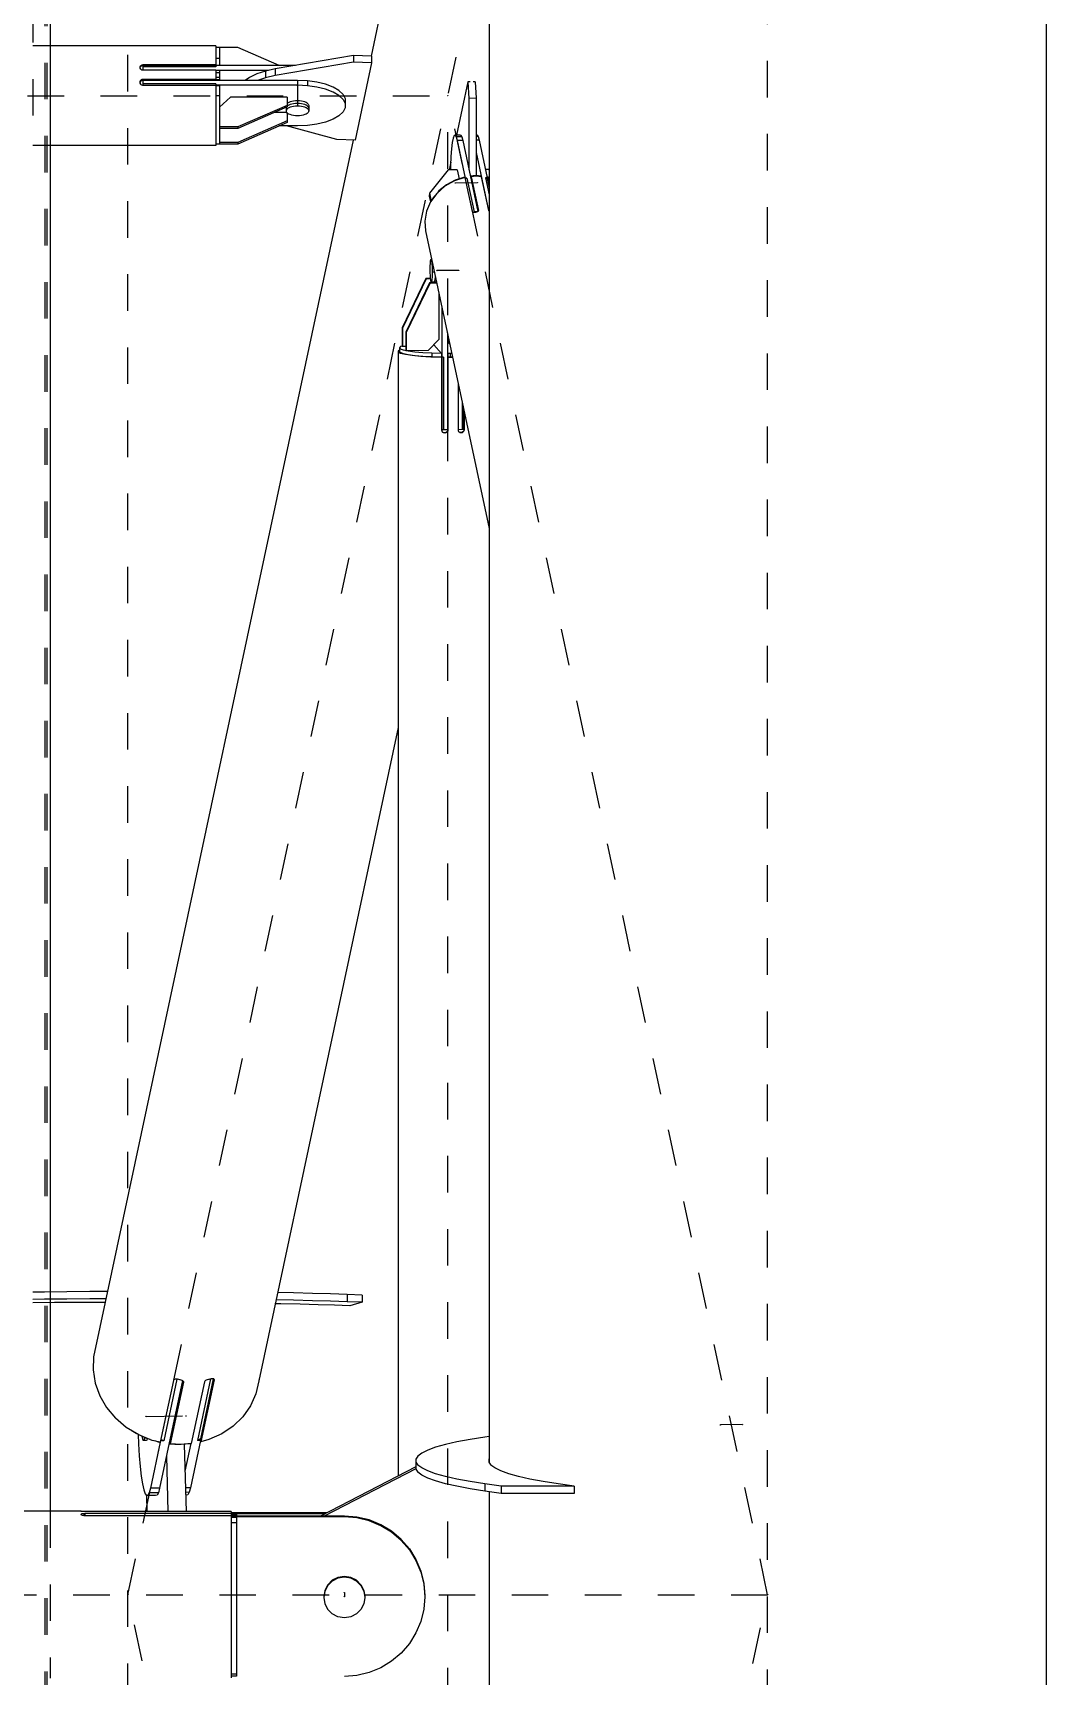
# Model space of a CAD drawing. Header units: millimetres. Extents: x 149919 to 150445, y 136651 to 136866.
# Drawn here: x 150263.503 to 150266.275, y 136717.353 to 136721.847 of the extents above; entities that cross this region are included whole.
import ezdxf

# ---------------------------------------------------------------- set-up
doc = ezdxf.new("R2010")
doc.units = ezdxf.units.MM
doc.header["$LTSCALE"] = 0.25
for name, pattern in [('CENTER', [50.8, 31.75, -6.35, 6.35, -6.35]), ('XKITLINE00', [0]), ('XKITLINE02', [4, 2, -2])]:
    doc.linetypes.add(name, pattern=pattern)

# ---------------------------------------------------------------- blocks, each defined once
blk = doc.blocks.new('çatıı')
at = {"color": 8, "linetype": 'CENTER'}
for p, q in [((12195, 6431.43), (12195, 8100.54)), ((12195, 6720.27), (12370, 7540.27)), ((12370, 5629.8), (12370, 7286.23)), ((11927.5, 7130.27), (12282.5, 7130.27)), ((12241.38, 7132.99), (12241.38, 7127.56)), ((12282.5, 6310.27), (12282.5, 7130.27)), ((12370, 6720.27), (12282.5, 7130.27)), ((12284.59, 7106.42), (12290.56, 7106.5)), ((12285.48, 7082.5), (12279.51, 7082.43)), ((12199.95, 6769.03), (12210.89, 6769.17)), ((12363.06, 6766.78), (12357.09, 6766.71)), ((11840, 6720.27), (12370, 6720.27)), ((12370, 5900.27), (12195, 6720.27)), ((12254.2, 6720.85), (12254.2, 6719.7)), ((12282.5, 6310.27), (12370, 6720.27))]:
    blk.add_line(p, q, dxfattribs=at)
at = {"color": 116, "linetype": 'XKITLINE02', "true_color": 0x136734}
for p, q in [((12172.3, 7919.31), (12172.3, 6234.33)), ((12172.83, 7919.31), (12172.83, 6234.33)), ((12168.98, 7214.84), (12168.98, 7117.52)), ((12173.68, 6743.1), (12173.68, 6697.45))]:
    blk.add_line(p, q, dxfattribs=at)
at = {"color": 8, "linetype": 'XKITLINE00'}
for p, q in [((12293.8, 7292.42), (12261.5, 7141.08)), ((12293.8, 7286.23), (12293.8, 6756.52)), ((12446.2, 7286.23), (12446.2, 5948.74)), ((12219.08, 7143.92), (12168.98, 7143.92)), ((12219.08, 7143.92), (12219.08, 7142.51)), ((12220.08, 7143.49), (12219.08, 7143.49)), ((12219.08, 7142.51), (12219.08, 7138.55)), ((12220.08, 7143.49), (12220.08, 7141.99)), ((12225.08, 7143.47), (12220.08, 7143.47)), ((12236.37, 7138.55), (12225.08, 7143.47)), ((12198.27, 7138.22), (12198.23, 7138)), ((12198.23, 7138), (12198.27, 7137.77)), ((12198.27, 7137.97), (12198.25, 7137.87)), ((12198.39, 7138.43), (12198.27, 7138.22)), ((12198.39, 7138.17), (12198.27, 7137.97)), ((12198.27, 7137.77), (12198.39, 7137.57)), ((12198.56, 7138.57), (12198.39, 7138.43)), ((12198.54, 7138.3), (12198.39, 7138.17)), ((12198.58, 7138.33), (12198.54, 7138.3)), ((12198.81, 7138.67), (12198.58, 7138.59)), ((12198.81, 7138.42), (12198.58, 7138.33)), ((12199.08, 7138.72), (12198.81, 7138.67)), ((12199.08, 7138.45), (12198.81, 7138.42)), ((12199.08, 7138.72), (12199.08, 7138.45)), ((12219.08, 7138.72), (12199.08, 7138.72)), ((12219.08, 7138.45), (12199.08, 7138.45)), ((12219.08, 7138.44), (12199.08, 7138.44)), ((12199.08, 7138.44), (12199.08, 7137.27)), ((12219.08, 7138.14), (12199.08, 7138.14)), ((12220.08, 7140.49), (12219.08, 7140.49)), ((12219.08, 7138.55), (12219.08, 7138.14)), ((12240.86, 7138.55), (12219.08, 7138.55)), ((12220.08, 7141.99), (12220.08, 7138.55)), ((12256.68, 7141.26), (12235.28, 7137.6)), ((12256.68, 7139.45), (12235.28, 7135.79)), ((12256.68, 7141.26), (12256.68, 7139.45)), ((12261.66, 7141.07), (12256.68, 7141.26)), ((12261.66, 7139.26), (12256.68, 7139.45)), ((12261.66, 7139.26), (12257.15, 7118.12)), ((12261.66, 7141.07), (12261.66, 7139.26)), ((12198.27, 7134.17), (12198.23, 7133.92)), ((12198.23, 7133.92), (12198.27, 7133.67)), ((12198.27, 7133.92), (12198.25, 7133.8)), ((12198.39, 7134.4), (12198.27, 7134.17)), ((12198.39, 7134.15), (12198.27, 7133.92)), ((12198.27, 7133.67), (12198.39, 7133.45)), ((12198.58, 7137.41), (12198.39, 7137.57)), ((12198.58, 7134.58), (12198.39, 7134.4)), ((12198.58, 7134.32), (12198.39, 7134.15)), ((12198.58, 7133.27), (12198.39, 7133.45)), ((12198.81, 7137.31), (12198.58, 7137.41)), ((12198.81, 7134.69), (12198.58, 7134.58)), ((12198.81, 7134.44), (12198.58, 7134.32)), ((12199.08, 7137.27), (12198.81, 7137.31)), ((12199.08, 7134.73), (12198.81, 7134.69)), ((12198.81, 7134.69), (12198.81, 7134.44)), ((12199.06, 7134.48), (12198.81, 7134.44)), ((12219.08, 7137.27), (12199.08, 7137.27)), ((12199.08, 7134.73), (12199.08, 7134.48)), ((12219.08, 7134.73), (12199.08, 7134.73)), ((12199.08, 7134.48), (12199.08, 7133.11)), ((12241.38, 7134.48), (12199.08, 7134.48)), ((12199.08, 7134.48), (12199.08, 7134.48)), ((12219.08, 7133.53), (12199.08, 7133.53)), ((12219.08, 7137.27), (12219.08, 7134.73)), ((12233.43, 7137.19), (12219.08, 7137.19)), ((12220.08, 7137.14), (12219.08, 7137.14)), ((12220.08, 7136.53), (12219.08, 7136.53)), ((12220.08, 7135.26), (12219.08, 7135.26)), ((12219.08, 7134.73), (12219.08, 7134.48)), ((12219.08, 7134.6), (12219.08, 7134.48)), ((12220.08, 7134.6), (12219.08, 7134.6)), ((12219.08, 7133.53), (12219.08, 7133.12)), ((12220.08, 7137.14), (12220.08, 7135.9)), ((12220.08, 7135.9), (12220.08, 7134.48)), ((12228.29, 7135.3), (12227.1, 7134.48)), ((12230.27, 7136.25), (12228.29, 7135.3)), ((12232.63, 7137.02), (12230.27, 7136.25)), ((12232.63, 7135.21), (12230.4, 7134.48)), ((12235.28, 7137.6), (12232.63, 7137.02)), ((12232.63, 7137.02), (12232.63, 7135.21)), ((12235.28, 7135.79), (12232.63, 7135.21)), ((12235.28, 7137.6), (12235.28, 7135.79)), ((12241.38, 7134.48), (12241.38, 7133.12)), ((12244.1, 7134.36), (12241.38, 7134.48)), ((12244.1, 7134.36), (12244.1, 7133)), ((12246.71, 7134), (12244.1, 7134.36)), ((12249.08, 7133.42), (12246.71, 7134)), ((12251.11, 7132.64), (12249.08, 7133.42)), ((12287.96, 7134.09), (12284.87, 7119.5)), ((12288.6, 7134.1), (12287.96, 7134.09)), ((12287.96, 7134.09), (12288.24, 7129.56)), ((12289.95, 7134.12), (12289.41, 7134.11)), ((12289.95, 7134.12), (12290.23, 7129.59)), ((12198.81, 7133.17), (12198.58, 7133.27)), ((12199.08, 7133.11), (12198.81, 7133.17)), ((12219.08, 7133.11), (12199.08, 7133.11)), ((12241.38, 7133.12), (12219.08, 7133.12)), ((12219.08, 7133.11), (12219.08, 7116.63)), ((12220.08, 7132.94), (12219.08, 7132.94)), ((12220.08, 7130.23), (12219.08, 7130.23)), ((12220.08, 7132.94), (12220.08, 7127.53)), ((12223.08, 7129.89), (12220.08, 7127.18)), ((12238.58, 7129.89), (12223.08, 7129.89)), ((12238.58, 7129.89), (12238.58, 7127.2)), ((12240.32, 7128.79), (12239.83, 7128.7)), ((12240.84, 7128.85), (12240.32, 7128.79)), ((12241.38, 7128.87), (12240.84, 7128.85)), ((12244.1, 7133), (12241.38, 7133.12)), ((12241.38, 7128.87), (12241.38, 7128.15)), ((12241.92, 7128.85), (12241.38, 7128.87)), ((12242.44, 7128.79), (12241.92, 7128.85)), ((12242.93, 7128.7), (12242.44, 7128.79)), ((12246.71, 7132.64), (12244.1, 7133)), ((12249.08, 7132.06), (12246.71, 7132.64)), ((12251.11, 7131.28), (12249.08, 7132.06)), ((12252.72, 7131.7), (12251.11, 7132.64)), ((12252.72, 7130.34), (12251.11, 7131.28)), ((12253.84, 7130.63), (12252.72, 7131.7)), ((12253.84, 7129.28), (12252.72, 7130.34)), ((12253.84, 7130.63), (12254.41, 7129.5)), ((12253.84, 7129.28), (12254.41, 7128.14)), ((12254.41, 7129.5), (12254.41, 7126.98)), ((12290.23, 7129.59), (12288.24, 7129.56)), ((12288.24, 7129.56), (12288.29, 7110.02)), ((12290.23, 7129.59), (12290.28, 7108.36)), ((12220.08, 7127.53), (12220.08, 7121.76)), ((12238.58, 7127.63), (12225.08, 7121.74)), ((12238.58, 7127.2), (12225.08, 7121.32)), ((12238.48, 7125.65), (12235.01, 7125.65)), ((12238.28, 7127.07), (12238.28, 7126.83)), ((12238.32, 7127.06), (12238.28, 7126.83)), ((12238.32, 7127.06), (12238.28, 7126.83)), ((12238.28, 7126.83), (12238.28, 7126.11)), ((12238.32, 7126.34), (12238.28, 7126.11)), ((12238.28, 7126.11), (12238.32, 7125.88)), ((12238.35, 7127.11), (12238.32, 7127.06)), ((12238.35, 7127.11), (12238.32, 7127.06)), ((12238.46, 7126.56), (12238.32, 7126.34)), ((12238.32, 7125.88), (12238.46, 7125.66)), ((12238.69, 7126.77), (12238.46, 7126.56)), ((12238.69, 7125.45), (12238.46, 7125.66)), ((12238.69, 7128.22), (12238.58, 7128.11)), ((12238.69, 7127.49), (12238.58, 7127.39)), ((12238.69, 7127.49), (12238.58, 7127.39)), ((12238.58, 7125.56), (12238.58, 7122.96)), ((12239, 7128.4), (12238.69, 7128.22)), ((12239, 7127.68), (12238.69, 7127.49)), ((12239, 7127.68), (12238.69, 7127.49)), ((12239, 7126.96), (12238.69, 7126.77)), ((12239, 7125.26), (12238.69, 7125.45)), ((12239.39, 7128.57), (12239, 7128.4)), ((12239.39, 7127.84), (12239, 7127.68)), ((12239.39, 7127.84), (12239, 7127.68)), ((12239.39, 7127.12), (12239, 7126.96)), ((12239.39, 7125.1), (12239, 7125.26)), ((12239.83, 7128.7), (12239.39, 7128.57)), ((12239.83, 7127.97), (12239.39, 7127.84)), ((12239.83, 7127.97), (12239.39, 7127.84)), ((12239.83, 7127.25), (12239.39, 7127.12)), ((12239.83, 7124.97), (12239.39, 7125.1)), ((12240.32, 7128.07), (12239.83, 7127.97)), ((12240.32, 7128.07), (12239.83, 7127.97)), ((12240.32, 7127.35), (12239.83, 7127.25)), ((12240.32, 7124.87), (12239.83, 7124.97)), ((12240.84, 7128.13), (12240.32, 7128.07)), ((12240.84, 7128.13), (12240.32, 7128.07)), ((12240.84, 7127.41), (12240.32, 7127.35)), ((12240.84, 7124.81), (12240.32, 7124.87)), ((12241.38, 7128.15), (12240.84, 7128.13)), ((12241.38, 7128.15), (12240.84, 7128.13)), ((12241.38, 7127.43), (12240.84, 7127.41)), ((12241.38, 7124.79), (12240.84, 7124.81)), ((12241.92, 7128.13), (12241.38, 7128.15)), ((12241.92, 7128.13), (12241.38, 7128.15)), ((12241.38, 7128.15), (12241.38, 7127.43)), ((12241.92, 7127.41), (12241.38, 7127.43)), ((12241.92, 7124.81), (12241.38, 7124.79)), ((12242.44, 7128.07), (12241.92, 7128.13)), ((12242.44, 7128.07), (12241.92, 7128.13)), ((12242.44, 7127.35), (12241.92, 7127.41)), ((12242.44, 7124.87), (12241.92, 7124.81)), ((12242.93, 7127.97), (12242.44, 7128.07)), ((12242.93, 7127.97), (12242.44, 7128.07)), ((12242.93, 7127.25), (12242.44, 7127.35)), ((12242.93, 7124.97), (12242.44, 7124.87)), ((12243.37, 7128.57), (12242.93, 7128.7)), ((12243.37, 7127.84), (12242.93, 7127.97)), ((12243.37, 7127.84), (12242.93, 7127.97)), ((12243.37, 7127.12), (12242.93, 7127.25)), ((12243.37, 7125.1), (12242.93, 7124.97)), ((12243.75, 7128.4), (12243.37, 7128.57)), ((12243.75, 7127.68), (12243.37, 7127.84)), ((12243.75, 7127.68), (12243.37, 7127.84)), ((12243.75, 7126.96), (12243.37, 7127.12)), ((12243.75, 7125.26), (12243.37, 7125.1)), ((12244.06, 7128.22), (12243.75, 7128.4)), ((12244.06, 7127.49), (12243.75, 7127.68)), ((12244.06, 7127.49), (12243.75, 7127.68)), ((12244.06, 7126.77), (12243.75, 7126.96)), ((12244.06, 7125.45), (12243.75, 7125.26)), ((12244.29, 7128.01), (12244.06, 7128.22)), ((12244.29, 7127.28), (12244.06, 7127.49)), ((12244.29, 7127.28), (12244.06, 7127.49)), ((12244.29, 7126.56), (12244.06, 7126.77)), ((12244.29, 7125.66), (12244.06, 7125.45)), ((12244.29, 7128.01), (12244.43, 7127.79)), ((12244.29, 7127.28), (12244.43, 7127.06)), ((12244.29, 7127.28), (12244.43, 7127.06)), ((12244.29, 7126.56), (12244.43, 7126.34)), ((12244.43, 7125.88), (12244.29, 7125.66)), ((12244.43, 7127.79), (12244.48, 7127.56)), ((12244.43, 7127.06), (12244.48, 7126.83)), ((12244.43, 7127.06), (12244.48, 7126.83)), ((12244.43, 7126.34), (12244.48, 7126.11)), ((12244.48, 7126.11), (12244.43, 7125.88)), ((12244.48, 7127.56), (12244.48, 7126.83)), ((12244.48, 7126.83), (12244.48, 7126.11)), ((12252.72, 7124.78), (12251.11, 7123.84)), ((12253.84, 7125.84), (12252.72, 7124.78)), ((12254.41, 7126.98), (12253.84, 7125.84)), ((12220.08, 7121.76), (12220.08, 7121.74)), ((12220.08, 7121.74), (12220.08, 7121.72)), ((12225.08, 7121.74), (12220.08, 7121.74)), ((12220.08, 7121.72), (12220.08, 7117.14)), ((12225.08, 7121.32), (12220.08, 7121.32)), ((12238.58, 7123.38), (12225.08, 7117.5)), ((12238.58, 7122.96), (12225.08, 7117.07)), ((12225.08, 7121.74), (12225.08, 7121.32)), ((12241.38, 7122), (12236.37, 7122)), ((12252.17, 7118.31), (12238.37, 7122)), ((12244.1, 7122.12), (12241.38, 7122)), ((12246.71, 7122.48), (12244.1, 7122.12)), ((12249.08, 7123.06), (12246.71, 7122.48)), ((12251.11, 7123.84), (12249.08, 7123.06)), ((12219.08, 7116.63), (12168.98, 7116.63)), ((12256.6, 7118.14), (12185.58, 6785.35)), ((12220.08, 7117.06), (12219.08, 7117.06)), ((12225.08, 7117.5), (12220.08, 7117.5)), ((12220.08, 7117.14), (12220.08, 7117.09)), ((12220.08, 7117.09), (12220.08, 7117.07)), ((12225.08, 7117.07), (12220.08, 7117.07)), ((12225.08, 7117.5), (12225.08, 7117.07)), ((12257.15, 7118.12), (12252.17, 7118.31)), ((12283.52, 7115.77), (12283.36, 7113.66)), ((12283.72, 7117.47), (12283.52, 7115.77)), ((12283.96, 7118.69), (12283.72, 7117.47)), ((12284.23, 7119.38), (12283.96, 7118.69)), ((12284.52, 7119.49), (12284.23, 7119.38)), ((12286.01, 7119.51), (12284.52, 7119.49)), ((12284.52, 7119.49), (12284.8, 7119.04)), ((12286.3, 7119.06), (12284.8, 7119.04)), ((12284.8, 7119.04), (12285.08, 7118.04)), ((12286.57, 7118.06), (12285.08, 7118.04)), ((12285.08, 7118.04), (12287.28, 7107.73)), ((12286.01, 7119.51), (12286.3, 7119.06)), ((12286.3, 7119.06), (12286.57, 7118.06)), ((12286.57, 7118.06), (12290.73, 7098.59)), ((12290.48, 7119.57), (12290.25, 7119.57)), ((12290.77, 7119.12), (12290.25, 7119.11)), ((12291.05, 7118.11), (12290.26, 7118.1)), ((12290.48, 7119.57), (12290.77, 7119.12)), ((12290.77, 7119.12), (12291.05, 7118.11)), ((12291.05, 7118.11), (12293.25, 7107.81)), ((12283.29, 7112.06), (12282.85, 7109.98)), ((12283.26, 7111.23), (12283.24, 7109.98)), ((12283.36, 7113.66), (12283.26, 7111.23)), ((12290.27, 7114.78), (12293.66, 7098.86)), ((12282.59, 7109.97), (12277.46, 7103.65)), ((12284.35, 7106.98), (12281.71, 7105.51)), ((12284.5, 7107.16), (12282.13, 7105.89)), ((12285.08, 7110), (12282.59, 7109.97)), ((12287.19, 7107.89), (12284.35, 7106.98)), ((12287.08, 7108), (12284.5, 7107.16)), ((12284.5, 7107.16), (12284.52, 7107.04)), ((12285.08, 7110), (12285.61, 7107.52)), ((12287.08, 7108), (12287.1, 7107.87)), ((12287.19, 7107.89), (12289.16, 7098.65)), ((12287.73, 7107.74), (12287.27, 7107.5)), ((12287.28, 7107.73), (12287.27, 7107.5)), ((12287.73, 7107.74), (12287.28, 7107.73)), ((12287.73, 7107.74), (12289.7, 7098.49)), ((12288.78, 7108.28), (12288.76, 7107.82)), ((12289.47, 7108.34), (12288.78, 7108.28)), ((12288.78, 7108.28), (12288.88, 7107.82)), ((12288.88, 7107.82), (12288.86, 7107.36)), ((12288.89, 7108.1), (12288.87, 7107.57)), ((12288.87, 7107.57), (12290.77, 7098.64)), ((12290.29, 7108.26), (12288.89, 7108.1)), ((12288.89, 7108.1), (12290.86, 7098.85)), ((12290.17, 7108.36), (12289.47, 7108.34)), ((12289.47, 7108.34), (12289.51, 7108.17)), ((12290.87, 7108.36), (12290.17, 7108.36)), ((12291.67, 7108.13), (12290.29, 7108.26)), ((12290.87, 7108.36), (12290.9, 7108.2)), ((12291.56, 7108.31), (12290.87, 7108.36)), ((12291.56, 7108.31), (12291.6, 7108.14)), ((12291.67, 7108.13), (12293.65, 7098.89)), ((12293.53, 7110.11), (12292.76, 7110.1)), ((12293.25, 7107.81), (12292.8, 7107.8)), ((12292.8, 7107.8), (12293.8, 7103.13)), ((12293.24, 7107.57), (12292.8, 7107.8)), ((12293.24, 7108.07), (12293.23, 7107.88)), ((12293.24, 7108.07), (12293.34, 7107.61)), ((12293.8, 7107.91), (12293.24, 7108.07)), ((12293.25, 7107.81), (12293.24, 7107.57)), ((12293.24, 7107.57), (12293.8, 7104.97)), ((12293.34, 7107.61), (12293.32, 7107.19)), ((12293.36, 7107.97), (12293.33, 7107.41)), ((12293.33, 7107.41), (12293.8, 7105.24)), ((12293.36, 7107.97), (12293.8, 7105.91)), ((12293.8, 7107.84), (12293.36, 7107.97)), ((12293.8, 7109.9), (12293.53, 7110.11)), ((12277.46, 7103.65), (12277.42, 7102.76)), ((12277.42, 7102.76), (12277.75, 7101.21)), ((12277.46, 7103.65), (12277.92, 7101.46)), ((12279.48, 7103.56), (12277.77, 7101.25)), ((12278.44, 7102.24), (12278.3, 7101.97)), ((12278.99, 7102.89), (12278.44, 7102.24)), ((12281.71, 7105.51), (12279.48, 7103.56)), ((12280.09, 7104.22), (12279.69, 7103.75)), ((12282.13, 7105.89), (12280.09, 7104.22)), ((12276.66, 7098.68), (12276.2, 7095.98)), ((12277.77, 7101.25), (12276.66, 7098.68)), ((12289.16, 7098.65), (12289.25, 7098.55)), ((12289.37, 7098.45), (12289.25, 7098.55)), ((12289.58, 7098.38), (12289.37, 7098.45)), ((12289.7, 7098.49), (12289.53, 7098.4)), ((12289.83, 7098.36), (12289.58, 7098.38)), ((12290.59, 7098.5), (12289.7, 7098.49)), ((12290.1, 7098.37), (12289.83, 7098.36)), ((12290.35, 7098.41), (12290.1, 7098.37)), ((12290.58, 7098.5), (12290.35, 7098.41)), ((12290.75, 7098.61), (12290.58, 7098.5)), ((12290.85, 7098.73), (12290.75, 7098.61)), ((12290.86, 7098.85), (12290.85, 7098.73)), ((12293.65, 7098.89), (12293.71, 7098.76)), ((12293.8, 7098.69), (12293.71, 7098.76)), ((12276.2, 7095.98), (12276.43, 7093.29)), ((12276.43, 7093.29), (12293.8, 7011.93)), ((12277.64, 7084.26), (12277.61, 7083.81)), ((12277.67, 7084.67), (12277.64, 7084.26)), ((12277.71, 7085), (12277.67, 7084.67)), ((12277.76, 7085.26), (12277.71, 7085)), ((12277.81, 7085.42), (12277.76, 7085.26)), ((12277.86, 7085.5), (12277.81, 7085.42)), ((12278.09, 7085.5), (12277.86, 7085.5)), ((12277.92, 7085.48), (12277.86, 7085.5)), ((12278.1, 7085.49), (12277.92, 7085.48)), ((12277.92, 7085.48), (12277.98, 7085.37)), ((12277.98, 7085.37), (12278.03, 7085.17)), ((12278.03, 7085.17), (12278.08, 7084.89)), ((12278.08, 7084.89), (12278.13, 7084.53)), ((12278.13, 7084.53), (12278.17, 7084.1)), ((12278.17, 7084.1), (12278.2, 7083.63)), ((12276.45, 7080.27), (12269.98, 7066.79)), ((12276.55, 7080.15), (12270.09, 7066.67)), ((12277.71, 7080.29), (12276.45, 7080.27)), ((12276.45, 7080.27), (12276.55, 7080.15)), ((12277.73, 7080.17), (12276.55, 7080.15)), ((12277.6, 7083.3), (12277.59, 7082.78)), ((12277.59, 7082.78), (12277.6, 7082.24)), ((12277.61, 7083.81), (12277.6, 7083.3)), ((12277.6, 7082.24), (12277.61, 7081.7)), ((12277.61, 7081.7), (12277.64, 7081.19)), ((12277.64, 7081.19), (12277.67, 7080.71)), ((12277.67, 7080.71), (12277.71, 7080.29)), ((12277.71, 7080.29), (12277.76, 7079.93)), ((12277.76, 7079.93), (12277.81, 7079.64)), ((12277.81, 7079.64), (12277.86, 7079.44)), ((12277.86, 7079.44), (12277.92, 7079.33)), ((12278.03, 7079.39), (12277.98, 7079.31)), ((12278.08, 7079.56), (12278.03, 7079.39)), ((12278.13, 7079.81), (12278.08, 7079.56)), ((12278.17, 7080.15), (12278.13, 7079.81)), ((12278.2, 7080.55), (12278.17, 7080.15)), ((12278.2, 7083.63), (12278.23, 7083.11)), ((12278.23, 7081.01), (12278.2, 7080.55)), ((12278.23, 7083.11), (12278.24, 7082.58)), ((12278.24, 7081.51), (12278.23, 7081.01)), ((12278.24, 7082.58), (12278.25, 7082.04)), ((12278.25, 7082.04), (12278.24, 7081.51)), ((12278.83, 7082.04), (12278.25, 7082.04)), ((12278.83, 7079.4), (12278.77, 7079.32)), ((12278.83, 7079.4), (12278.77, 7079.32)), ((12278.88, 7079.57), (12278.83, 7079.4)), ((12278.88, 7079.57), (12278.83, 7079.4)), ((12278.93, 7079.82), (12278.88, 7079.57)), ((12278.93, 7079.82), (12278.88, 7079.57)), ((12278.97, 7080.16), (12278.93, 7079.82)), ((12278.97, 7080.16), (12278.93, 7079.82)), ((12279, 7080.56), (12278.97, 7080.16)), ((12279, 7080.56), (12278.97, 7080.16)), ((12279.02, 7081.02), (12279, 7080.56)), ((12279.02, 7081.02), (12279, 7080.56)), ((12279.03, 7081.13), (12279.02, 7081.02)), ((12279.03, 7081.13), (12279.02, 7081.02)), ((12277.5, 7079.08), (12271.04, 7065.59)), ((12277.61, 7078.96), (12271.14, 7065.47)), ((12279.46, 7079.1), (12277.5, 7079.08)), ((12277.5, 7079.08), (12277.61, 7078.96)), ((12279.48, 7078.98), (12277.61, 7078.96)), ((12277.98, 7079.31), (12277.92, 7079.33)), ((12278.77, 7079.32), (12277.98, 7079.31)), ((12279.41, 7079.33), (12278.77, 7079.32)), ((12279.04, 7079.32), (12279.04, 7079.1)), ((12280.09, 7076.14), (12280.09, 7063.6)), ((12280.89, 7072.38), (12280.89, 7058.73)), ((12269.98, 7066.79), (12270.09, 7066.67)), ((12269.98, 7066.79), (12269.98, 7061.82)), ((12270.09, 7066.67), (12270.09, 7061.7)), ((12269.52, 7061.64), (12269.25, 7061.31)), ((12269.99, 7061.82), (12269.52, 7061.64)), ((12269.98, 7061.82), (12270.09, 7061.7)), ((12271.04, 7061.71), (12270.09, 7061.7)), ((12271.04, 7065.59), (12271.14, 7065.47)), ((12271.04, 7065.59), (12271.04, 7060.63)), ((12271.14, 7065.47), (12271.14, 7060.51)), ((12280.09, 7063.6), (12277.11, 7060.59)), ((12278.65, 7062.14), (12280.77, 7059.74)), ((12282.38, 7065.39), (12282.38, 7038.89)), ((12282.5, 7062.9), (12282.38, 7062.9)), ((12282.5, 7062.9), (12283.05, 7062.28)), ((12282.61, 7064.36), (12282.61, 7062.78)), ((12268.94, 7060.52), (12268.92, 7060.15)), ((12268.92, 7060.15), (12268.92, 6752.73)), ((12269.58, 7059.79), (12268.92, 7060.15)), ((12269.25, 7060.67), (12268.94, 7060.52)), ((12269.25, 7061.31), (12269.25, 7060.32)), ((12269.25, 7061.31), (12269.53, 7060.99)), ((12269.25, 7060.32), (12269.53, 7060)), ((12270.36, 7060.68), (12269.53, 7060.99)), ((12270.36, 7059.69), (12269.53, 7060)), ((12270.89, 7059.46), (12269.58, 7059.79)), ((12271.14, 7060.52), (12270.36, 7060.68)), ((12271.7, 7059.4), (12270.36, 7059.69)), ((12272.78, 7059.18), (12270.89, 7059.46)), ((12271.04, 7060.63), (12271.14, 7060.51)), ((12277.11, 7060.59), (12271.14, 7060.51)), ((12271.7, 7060.4), (12271.16, 7060.51)), ((12273.5, 7060.15), (12271.7, 7060.4)), ((12273.5, 7059.16), (12271.7, 7059.4)), ((12275.16, 7058.95), (12272.78, 7059.18)), ((12275.67, 7059.96), (12273.5, 7060.15)), ((12275.67, 7058.96), (12273.5, 7059.16)), ((12277.9, 7058.79), (12275.16, 7058.95)), ((12278.13, 7059.82), (12275.67, 7059.96)), ((12278.13, 7058.83), (12275.67, 7058.96)), ((12280.81, 7058.7), (12277.9, 7058.79)), ((12278.13, 7059.82), (12278.13, 7058.83)), ((12280.77, 7059.74), (12278.13, 7059.82)), ((12280.77, 7058.75), (12278.13, 7058.83)), ((12280.77, 7059.74), (12280.77, 7058.75)), ((12280.77, 7058.75), (12280.81, 7058.7)), ((12280.81, 7058.7), (12280.81, 7038.85)), ((12280.87, 7058.76), (12280.89, 7058.73)), ((12280.87, 7058.76), (12280.87, 7038.9)), ((12281.34, 7058.73), (12280.89, 7058.73)), ((12281.34, 7058.73), (12281.34, 7038.88)), ((12282.38, 7059.85), (12282.49, 7059.73)), ((12282.38, 7058.86), (12282.49, 7058.74)), ((12282.46, 7058.77), (12282.46, 7038.92)), ((12282.46, 7058.77), (12282.53, 7058.7)), ((12282.49, 7059.73), (12282.49, 7058.74)), ((12283.19, 7059.73), (12282.49, 7059.73)), ((12283.19, 7058.74), (12282.49, 7058.74)), ((12282.53, 7058.7), (12282.53, 7038.84)), ((12283.81, 7058.7), (12282.53, 7058.7)), ((12283.59, 7059.74), (12283.19, 7059.73)), ((12283.19, 7059.73), (12283.19, 7058.74)), ((12283.8, 7058.75), (12283.19, 7058.74)), ((12285.31, 7051.69), (12285.31, 7038.88)), ((12285.37, 7051.41), (12285.37, 7038.93)), ((12286.41, 7046.53), (12286.41, 7038.94)), ((12286.83, 7044.55), (12286.83, 7038.98)), ((12286.91, 7044.18), (12286.91, 7039)), ((12286.98, 7043.87), (12286.98, 7038.93)), ((12280.81, 7038.96), (12280.87, 7038.9)), ((12281.34, 7038.88), (12280.87, 7038.9)), ((12282.38, 7038.89), (12281.34, 7038.88)), ((12282.46, 7038.92), (12282.42, 7038.65)), ((12282.46, 7038.92), (12282.53, 7038.84)), ((12285.31, 7038.99), (12285.37, 7038.93)), ((12286.41, 7038.94), (12285.37, 7038.93)), ((12286.83, 7038.98), (12286.41, 7038.94)), ((12286.91, 7039), (12286.87, 7038.74)), ((12286.91, 7039), (12286.98, 7038.93)), ((12286.98, 7038.93), (12286.92, 7038.66)), ((12280.81, 7038.85), (12280.88, 7038.58)), ((12280.88, 7038.58), (12280.98, 7038.35)), ((12281.17, 7038.16), (12280.98, 7038.35)), ((12281.34, 7038.11), (12281.1, 7038.23)), ((12281.41, 7038.04), (12281.17, 7038.16)), ((12281.61, 7038.07), (12281.34, 7038.11)), ((12281.67, 7038), (12281.41, 7038.04)), ((12281.87, 7038.11), (12281.61, 7038.07)), ((12281.93, 7038.04), (12281.67, 7038)), ((12282.11, 7038.23), (12281.87, 7038.11)), ((12282.17, 7038.16), (12281.93, 7038.04)), ((12282.3, 7038.42), (12282.11, 7038.23)), ((12282.36, 7038.35), (12282.17, 7038.16)), ((12282.42, 7038.65), (12282.3, 7038.42)), ((12282.48, 7038.58), (12282.36, 7038.35)), ((12282.42, 7038.65), (12282.48, 7038.58)), ((12282.53, 7038.84), (12282.48, 7038.58)), ((12285.31, 7038.88), (12285.35, 7038.62)), ((12285.35, 7038.62), (12285.47, 7038.39)), ((12285.65, 7038.21), (12285.47, 7038.39)), ((12285.82, 7038.16), (12285.59, 7038.28)), ((12285.89, 7038.09), (12285.65, 7038.21)), ((12286.08, 7038.13), (12285.82, 7038.16)), ((12286.15, 7038.06), (12285.89, 7038.09)), ((12286.34, 7038.18), (12286.08, 7038.13)), ((12286.4, 7038.11), (12286.15, 7038.06)), ((12286.57, 7038.3), (12286.34, 7038.18)), ((12286.64, 7038.23), (12286.4, 7038.11)), ((12286.72, 7038.46), (12286.57, 7038.3)), ((12286.82, 7038.42), (12286.64, 7038.23)), ((12286.76, 7038.5), (12286.72, 7038.46)), ((12286.87, 7038.74), (12286.76, 7038.5)), ((12286.92, 7038.66), (12286.82, 7038.42)), ((12268.92, 6957.47), (12230.78, 6778.73)), ((12172.13, 6803.06), (12168.98, 6803.02)), ((12172.13, 6801.06), (12168.98, 6801.02)), ((12178.29, 6803.13), (12172.13, 6803.06)), ((12178.29, 6801.13), (12172.13, 6801.06)), ((12184.59, 6803.17), (12178.29, 6803.13)), ((12184.59, 6801.18), (12178.29, 6801.13)), ((12189.39, 6803.2), (12184.59, 6803.17)), ((12188.96, 6801.2), (12184.59, 6801.18)), ((12240.26, 6800.81), (12235.44, 6800.9)), ((12240.26, 6802.81), (12235.87, 6802.89)), ((12245.51, 6802.68), (12240.26, 6802.81)), ((12245.51, 6800.69), (12240.26, 6800.81)), ((12250.42, 6802.55), (12245.51, 6802.68)), ((12250.42, 6800.55), (12245.51, 6800.69)), ((12254.96, 6802.4), (12250.42, 6802.55)), ((12259.09, 6802.24), (12254.96, 6802.4)), ((12254.96, 6802.4), (12254.96, 6800.4)), ((12259.09, 6802.24), (12259.09, 6800.24)), ((12174.87, 6800.16), (12168.98, 6800.09)), ((12181.17, 6800.2), (12174.87, 6800.16)), ((12187.57, 6800.23), (12181.17, 6800.2)), ((12188.76, 6800.23), (12187.57, 6800.23)), ((12236.84, 6799.84), (12235.22, 6799.87)), ((12242.09, 6799.71), (12236.84, 6799.84)), ((12247, 6799.58), (12242.09, 6799.71)), ((12251.54, 6799.43), (12247, 6799.58)), ((12254.96, 6800.4), (12250.42, 6800.55)), ((12255.67, 6799.26), (12251.54, 6799.43)), ((12259.09, 6800.24), (12254.96, 6800.4)), ((12259.09, 6800.24), (12255.67, 6799.26)), ((12185.58, 6785.35), (12185.46, 6781.75)), ((12185.46, 6781.75), (12186.02, 6778.16)), ((12209.93, 6778.82), (12203.65, 6749.4)), ((12207.45, 6778.89), (12203.85, 6761.98)), ((12208.38, 6779.22), (12204.78, 6762.32)), ((12209.97, 6778.79), (12206.5, 6762.53)), ((12210.17, 6778.44), (12206.56, 6761.53)), ((12207.53, 6779.02), (12207.45, 6778.89)), ((12207.7, 6779.13), (12207.53, 6779.02)), ((12207.94, 6779.2), (12207.7, 6779.13)), ((12208.24, 6779.23), (12207.94, 6779.2)), ((12208.58, 6779.21), (12208.24, 6779.23)), ((12208.94, 6779.15), (12208.58, 6779.21)), ((12209.22, 6779.07), (12208.94, 6779.15)), ((12209.29, 6779.06), (12209.22, 6779.07)), ((12209.6, 6778.98), (12209.29, 6779.06)), ((12209.86, 6778.87), (12209.6, 6778.98)), ((12210.05, 6778.74), (12209.86, 6778.87)), ((12210.05, 6778.74), (12210.15, 6778.59)), ((12210.15, 6778.59), (12210.17, 6778.44)), ((12215.94, 6778.51), (12212.33, 6761.6)), ((12217.61, 6779.3), (12214.01, 6762.44)), ((12218.34, 6779.31), (12214.83, 6762.9)), ((12218.37, 6779.3), (12214.92, 6763.15)), ((12218.59, 6779.03), (12214.98, 6762.12)), ((12216.01, 6778.67), (12215.94, 6778.51)), ((12216.18, 6778.82), (12216.01, 6778.67)), ((12216.41, 6778.95), (12216.18, 6778.82)), ((12216.71, 6779.07), (12216.41, 6778.95)), ((12217.04, 6779.16), (12216.71, 6779.07)), ((12217.11, 6779.17), (12217.04, 6779.16)), ((12217.39, 6779.25), (12217.11, 6779.17)), ((12217.73, 6779.32), (12217.39, 6779.25)), ((12218.04, 6779.35), (12217.73, 6779.32)), ((12218.29, 6779.33), (12218.04, 6779.35)), ((12218.48, 6779.27), (12218.29, 6779.33)), ((12218.48, 6779.27), (12218.58, 6779.16)), ((12218.58, 6779.16), (12218.59, 6779.03)), ((12230.78, 6778.73), (12229.97, 6775.23)), ((12230.79, 6779.08), (12230.78, 6778.73)), ((12186.02, 6778.16), (12187.26, 6774.69)), ((12187.26, 6774.69), (12189.14, 6771.44)), ((12229.97, 6775.23), (12228.49, 6771.94)), ((12189.14, 6771.44), (12191.6, 6768.51)), ((12228.49, 6771.94), (12226.41, 6768.95)), ((12194.55, 6765.99), (12191.6, 6768.51)), ((12197.93, 6763.96), (12194.55, 6765.99)), ((12196.93, 6764.51), (12196.19, 6765.01)), ((12223.76, 6766.37), (12220.65, 6764.25)), ((12226.41, 6768.95), (12223.76, 6766.37)), ((12197.34, 6764.31), (12196.93, 6764.51)), ((12197.79, 6764.05), (12197.9, 6761.52)), ((12197.9, 6761.52), (12198.1, 6758.27)), ((12201.61, 6762.48), (12197.93, 6763.96)), ((12198.82, 6763.6), (12198.99, 6762.82)), ((12200.19, 6762.97), (12198.97, 6763.54)), ((12198.99, 6762.82), (12199.17, 6762.45)), ((12199.36, 6762.53), (12199.17, 6762.45)), ((12199.97, 6762.46), (12199.17, 6762.45)), ((12199.52, 6763.04), (12199.36, 6762.53)), ((12199.56, 6763.27), (12199.52, 6763.04)), ((12200.02, 6763.05), (12199.52, 6763.04)), ((12200.15, 6762.54), (12199.97, 6762.46)), ((12200.28, 6762.94), (12200.15, 6762.54)), ((12200.21, 6763.05), (12200.19, 6762.97)), ((12201.06, 6762.7), (12200.19, 6762.97)), ((12203.85, 6761.97), (12201.16, 6749.37)), ((12203.85, 6761.98), (12201.61, 6762.48)), ((12203.67, 6761.92), (12202.36, 6762.31)), ((12203.69, 6762.01), (12203.67, 6761.92)), ((12204.78, 6762.32), (12203.92, 6762.31)), ((12204.78, 6762.32), (12204, 6762.7)), ((12206.35, 6762.07), (12206.39, 6761.47)), ((12206.52, 6762.11), (12206.39, 6761.47)), ((12207.84, 6761.36), (12206.39, 6761.47)), ((12206.49, 6762.7), (12206.52, 6762.11)), ((12206.5, 6762.53), (12206.56, 6761.53)), ((12209.46, 6761.34), (12206.56, 6761.53)), ((12207.85, 6761.44), (12207.84, 6761.36)), ((12209.28, 6761.34), (12207.84, 6761.36)), ((12209.46, 6761.34), (12209.28, 6761.34)), ((12212.33, 6761.6), (12209.46, 6761.34)), ((12210.73, 6761.4), (12209.61, 6761.35)), ((12210.41, 6761.38), (12210.88, 6743.04)), ((12212.2, 6761.59), (12210.6, 6754.07)), ((12212.16, 6761.55), (12210.73, 6761.4)), ((12210.74, 6761.45), (12210.73, 6761.4)), ((12214.86, 6762.45), (12212.1, 6749.51)), ((12212.17, 6761.59), (12212.16, 6761.55)), ((12214.83, 6762.9), (12214.01, 6762.44)), ((12214.86, 6762.45), (12214.01, 6762.44)), ((12214.8, 6762.17), (12214.81, 6762.06)), ((12214.95, 6762.69), (12214.81, 6762.06)), ((12214.98, 6762.12), (12214.81, 6762.06)), ((12214.83, 6762.9), (12214.86, 6762.45)), ((12214.91, 6763.26), (12214.95, 6762.69)), ((12214.92, 6763.15), (12214.98, 6762.12)), ((12217.15, 6762.68), (12214.98, 6762.12)), ((12220.65, 6764.25), (12217.15, 6762.68)), ((12279.18, 6760.59), (12277.03, 6759.81)), ((12281.83, 6761.34), (12279.18, 6760.59)), ((12284.98, 6762.05), (12281.83, 6761.34)), ((12288.59, 6762.74), (12284.98, 6762.05)), ((12292.65, 6763.38), (12288.59, 6762.74)), ((12293.8, 6763.53), (12292.65, 6763.38)), ((12198.1, 6758.27), (12198.35, 6755.31)), ((12205.52, 6758.15), (12205.91, 6743.04)), ((12274.31, 6758.2), (12273.76, 6757.38)), ((12273.76, 6757.38), (12273.76, 6756.56)), ((12273.76, 6756.56), (12274.31, 6755.74)), ((12273.76, 6756.56), (12273.76, 6754.58)), ((12275.4, 6759.02), (12274.31, 6758.2)), ((12275.4, 6754.93), (12274.31, 6755.74)), ((12277.03, 6759.81), (12275.4, 6759.02)), ((12293.8, 6757.43), (12293.76, 6757.38)), ((12293.76, 6757.38), (12293.76, 6756.56)), ((12293.76, 6756.56), (12294.31, 6755.74)), ((12295.4, 6754.93), (12294.31, 6755.74)), ((12198.35, 6755.31), (12198.64, 6752.73)), ((12198.64, 6752.73), (12198.97, 6750.6)), ((12273.76, 6755.23), (12247.7, 6741.78)), ((12273.76, 6754.72), (12248.69, 6741.78)), ((12273.76, 6754.58), (12274.31, 6753.76)), ((12275.4, 6752.95), (12274.31, 6753.76)), ((12277.03, 6754.14), (12275.4, 6754.93)), ((12277.03, 6752.15), (12275.4, 6752.95)), ((12279.18, 6753.36), (12277.03, 6754.14)), ((12279.18, 6751.38), (12277.03, 6752.15)), ((12281.83, 6752.61), (12279.18, 6753.36)), ((12281.83, 6750.63), (12279.18, 6751.38)), ((12284.98, 6751.89), (12281.83, 6752.61)), ((12288.59, 6751.21), (12284.98, 6751.89)), ((12297.03, 6754.14), (12295.4, 6754.93)), ((12299.18, 6753.36), (12297.03, 6754.14)), ((12301.83, 6752.61), (12299.18, 6753.36)), ((12304.98, 6751.89), (12301.83, 6752.61)), ((12308.59, 6751.21), (12304.98, 6751.89)), ((12198.97, 6750.6), (12199.33, 6748.97)), ((12199.33, 6748.97), (12199.7, 6747.88)), ((12199.7, 6747.88), (12200.09, 6747.37)), ((12200.46, 6747.46), (12200.09, 6747.37)), ((12202.57, 6747.41), (12200.09, 6747.37)), ((12200.11, 6747.38), (12200.18, 6743.04)), ((12200.83, 6748.13), (12200.46, 6747.46)), ((12201.16, 6749.37), (12200.83, 6748.13)), ((12203.31, 6748.16), (12200.83, 6748.13)), ((12203.65, 6749.4), (12201.16, 6749.37)), ((12202.95, 6747.49), (12202.57, 6747.41)), ((12203.31, 6748.16), (12202.95, 6747.49)), ((12203.65, 6749.4), (12203.31, 6748.16)), ((12212.1, 6749.51), (12210.71, 6749.49)), ((12211.76, 6748.27), (12210.75, 6748.26)), ((12211.02, 6747.51), (12210.77, 6747.51)), ((12211.4, 6747.6), (12211.02, 6747.51)), ((12211.76, 6748.27), (12211.4, 6747.6)), ((12212.1, 6749.51), (12211.76, 6748.27)), ((12284.98, 6749.91), (12281.83, 6750.63)), ((12288.59, 6749.23), (12284.98, 6749.91)), ((12292.65, 6750.57), (12288.59, 6751.21)), ((12292.65, 6748.59), (12288.59, 6749.23)), ((12297.11, 6749.98), (12292.65, 6750.57)), ((12292.65, 6750.57), (12292.65, 6748.59)), ((12297.11, 6747.99), (12292.65, 6748.59)), ((12293.8, 6748.43), (12293.8, 6690.26)), ((12317.11, 6749.98), (12297.11, 6749.98)), ((12297.11, 6749.98), (12297.11, 6747.99)), ((12317.11, 6747.99), (12297.11, 6747.99)), ((12312.65, 6750.57), (12308.59, 6751.21)), ((12317.11, 6749.98), (12312.65, 6750.57)), ((12317.11, 6749.98), (12317.11, 6747.99)), ((12182.19, 6743.1), (12027.8, 6743.1)), ((12182.19, 6743.1), (12182.11, 6743.09)), ((12182.11, 6743.09), (12182.11, 6743.07)), ((12182.19, 6743.06), (12182.11, 6743.07)), ((12182.19, 6742.29), (12182.11, 6742.22)), ((12182.36, 6743.06), (12182.19, 6743.1)), ((12182.36, 6743.05), (12182.19, 6743.06)), ((12182.36, 6742.34), (12182.19, 6742.29)), ((12182.52, 6743.05), (12182.36, 6743.06)), ((12182.6, 6743.04), (12182.36, 6743.05)), ((12182.6, 6742.39), (12182.36, 6742.34)), ((12182.89, 6743.04), (12182.6, 6743.04)), ((12182.89, 6742.42), (12182.6, 6742.39)), ((12183.2, 6743.04), (12182.89, 6743.04)), ((12183.2, 6742.43), (12182.89, 6742.42)), ((12182.89, 6742.42), (12182.89, 6741.86)), ((12223.2, 6743.04), (12183.2, 6743.04)), ((12183.2, 6742.43), (12183.2, 6741.84)), ((12223.2, 6742.43), (12183.2, 6742.43)), ((12223.2, 6743.04), (12223.2, 6742.94)), ((12223.2, 6742.94), (12223.2, 6741.84)), ((12249.43, 6742.67), (12223.2, 6742.67)), ((12224.7, 6742.62), (12223.2, 6742.62)), ((12224.7, 6742.56), (12223.2, 6742.56)), ((12224.7, 6742.26), (12223.2, 6742.26)), ((12224.7, 6742.62), (12224.7, 6742.56)), ((12224.7, 6742.56), (12224.7, 6741.79)), ((12248.94, 6742.41), (12224.7, 6742.41)), ((12182.11, 6742.22), (12182.11, 6742.16)), ((12182.19, 6742.09), (12182.11, 6742.16)), ((12182.36, 6741.99), (12182.19, 6742.09)), ((12182.6, 6741.91), (12182.36, 6741.99)), ((12182.89, 6741.86), (12182.6, 6741.91)), ((12183.2, 6741.84), (12182.89, 6741.86)), ((12223.2, 6741.84), (12183.2, 6741.84)), ((12223.2, 6742.01), (12223.2, 6741.84)), ((12224.7, 6742.01), (12223.2, 6742.01)), ((12223.2, 6741.84), (12223.2, 6725.29)), ((12254.2, 6741.78), (12223.2, 6741.78)), ((12254.2, 6741.52), (12223.2, 6741.52)), ((12224.7, 6741.38), (12223.2, 6741.38)), ((12224.7, 6739.94), (12223.2, 6739.94)), ((12224.7, 6741.38), (12224.7, 6737.99)), ((12224.7, 6737.99), (12224.7, 6698)), ((12254.2, 6741.78), (12254.2, 6741.52)), ((12257.64, 6741.51), (12254.2, 6741.78)), ((12257.64, 6741.25), (12254.2, 6741.52)), ((12257.64, 6741.51), (12257.64, 6741.25)), ((12260.99, 6740.71), (12257.64, 6741.51)), ((12260.99, 6740.45), (12257.64, 6741.25)), ((12264.18, 6739.4), (12260.99, 6740.71)), ((12264.18, 6739.14), (12260.99, 6740.45)), ((12267.13, 6737.61), (12264.18, 6739.4)), ((12267.13, 6737.36), (12264.18, 6739.14)), ((12269.75, 6735.39), (12267.13, 6737.61)), ((12269.75, 6735.13), (12267.13, 6737.36)), ((12269.75, 6735.39), (12271.99, 6732.78)), ((12269.75, 6735.13), (12271.99, 6732.53)), ((12271.99, 6732.78), (12273.8, 6729.86)), ((12271.99, 6732.53), (12273.8, 6729.61)), ((12273.8, 6729.86), (12275.12, 6726.7)), ((12273.8, 6729.61), (12275.12, 6726.44)), ((12223.2, 6725.29), (12223.2, 6697.54)), ((12252.46, 6724.98), (12250.9, 6724.2)), ((12252.46, 6724.88), (12250.9, 6724.09)), ((12252.46, 6724.88), (12250.9, 6724.09)), ((12252.46, 6724.78), (12250.9, 6723.99)), ((12254.2, 6725.26), (12252.46, 6724.98)), ((12254.2, 6725.15), (12252.46, 6724.88)), ((12254.2, 6725.15), (12252.46, 6724.88)), ((12254.2, 6725.05), (12252.46, 6724.78)), ((12254.2, 6725.26), (12254.2, 6725.15)), ((12255.93, 6724.98), (12254.2, 6725.26)), ((12255.93, 6724.88), (12254.2, 6725.15)), ((12255.93, 6724.88), (12254.2, 6725.15)), ((12254.2, 6725.15), (12254.2, 6725.05)), ((12255.93, 6724.78), (12254.2, 6725.05)), ((12257.49, 6724.2), (12255.93, 6724.98)), ((12257.49, 6724.09), (12255.93, 6724.88)), ((12257.49, 6724.09), (12255.93, 6724.88)), ((12257.49, 6723.99), (12255.93, 6724.78)), ((12275.12, 6726.7), (12275.92, 6723.37)), ((12275.12, 6726.44), (12275.92, 6723.12)), ((12248.87, 6721.42), (12248.6, 6719.7)), ((12248.87, 6721.32), (12248.6, 6719.6)), ((12248.87, 6721.32), (12248.6, 6719.6)), ((12248.87, 6721.21), (12248.6, 6719.5)), ((12249.66, 6722.97), (12248.87, 6721.42)), ((12249.66, 6722.86), (12248.87, 6721.32)), ((12249.66, 6722.86), (12248.87, 6721.32)), ((12249.66, 6722.76), (12248.87, 6721.21)), ((12250.9, 6724.2), (12249.66, 6722.97)), ((12250.9, 6724.09), (12249.66, 6722.86)), ((12250.9, 6724.09), (12249.66, 6722.86)), ((12250.9, 6723.99), (12249.66, 6722.76)), ((12258.73, 6722.97), (12257.49, 6724.2)), ((12258.73, 6722.86), (12257.49, 6724.09)), ((12258.73, 6722.86), (12257.49, 6724.09)), ((12258.73, 6722.76), (12257.49, 6723.99)), ((12258.73, 6722.97), (12259.52, 6721.42)), ((12258.73, 6722.86), (12259.52, 6721.32)), ((12258.73, 6722.86), (12259.52, 6721.32)), ((12258.73, 6722.76), (12259.52, 6721.21)), ((12259.52, 6721.42), (12259.8, 6719.7)), ((12259.52, 6721.32), (12259.8, 6719.6)), ((12259.52, 6721.32), (12259.8, 6719.6)), ((12259.52, 6721.21), (12259.8, 6719.5)), ((12275.92, 6723.37), (12276.2, 6719.96)), ((12275.92, 6723.12), (12276.2, 6719.7)), ((12276.2, 6719.96), (12276.19, 6719.83)), ((12276.2, 6719.96), (12276.2, 6719.7)), ((12248.6, 6719.5), (12248.87, 6717.78)), ((12248.87, 6717.78), (12249.66, 6716.23)), ((12250.9, 6715), (12249.66, 6716.23)), ((12258.73, 6716.23), (12257.49, 6715)), ((12259.52, 6717.78), (12258.73, 6716.23)), ((12259.8, 6719.5), (12259.52, 6717.78)), ((12275.92, 6716.29), (12275.12, 6712.96)), ((12276.2, 6719.7), (12275.92, 6716.29)), ((12252.46, 6714.22), (12250.9, 6715)), ((12254.2, 6713.94), (12252.46, 6714.22)), ((12255.93, 6714.22), (12254.2, 6713.94)), ((12257.49, 6715), (12255.93, 6714.22)), ((12275.12, 6712.96), (12273.8, 6709.8)), ((12271.99, 6706.88), (12269.75, 6704.27)), ((12273.8, 6709.8), (12271.99, 6706.88)), ((12267.13, 6702.05), (12264.18, 6700.26)), ((12269.75, 6704.27), (12267.13, 6702.05)), ((12224.7, 6698.57), (12223.2, 6698.57)), ((12224.7, 6698), (12223.2, 6698)), ((12257.64, 6698.15), (12254.2, 6697.88)), ((12260.99, 6698.95), (12257.64, 6698.15)), ((12264.18, 6700.26), (12260.99, 6698.95))]:
    blk.add_line(p, q, dxfattribs=at)
at = {"color": 7, "linetype": 'XKITLINE00'}
blk.add_line((12173.68, 7194.45), (12173.68, 6743.1), dxfattribs=at)
at = {"color": 8, "linetype": 'XKITLINE00'}
for centre in [(12241.38, 7132.99), (12282.5, 7130.27), (12282.5, 7130.27), (12282.5, 7130.27), (12241.38, 7127.56), (12284.59, 7106.42), (12290.56, 7106.5), (12279.51, 7082.43), (12285.48, 7082.5), (12210.89, 6769.17), (12199.95, 6769.03), (12357.09, 6766.71), (12363.06, 6766.78), (12195, 6720.27), (12195, 6720.27), (12254.2, 6720.85), (12254.2, 6719.7), (12370, 6720.27), (12370, 6720.27), (12370, 6720.27)]:
    blk.add_circle(centre, 0.05, dxfattribs=at)

msp = doc.modelspace()

# ---------------------------------------------------------------- block references
at = {"xscale": 0.009999943142843078, "yscale": 0.009999943142843078, "zscale": 0.009999943142843078}
msp.add_blockref('çatıı', (150141.8141, 136650.3731), dxfattribs=at)

doc.saveas('drawing.dxf')
